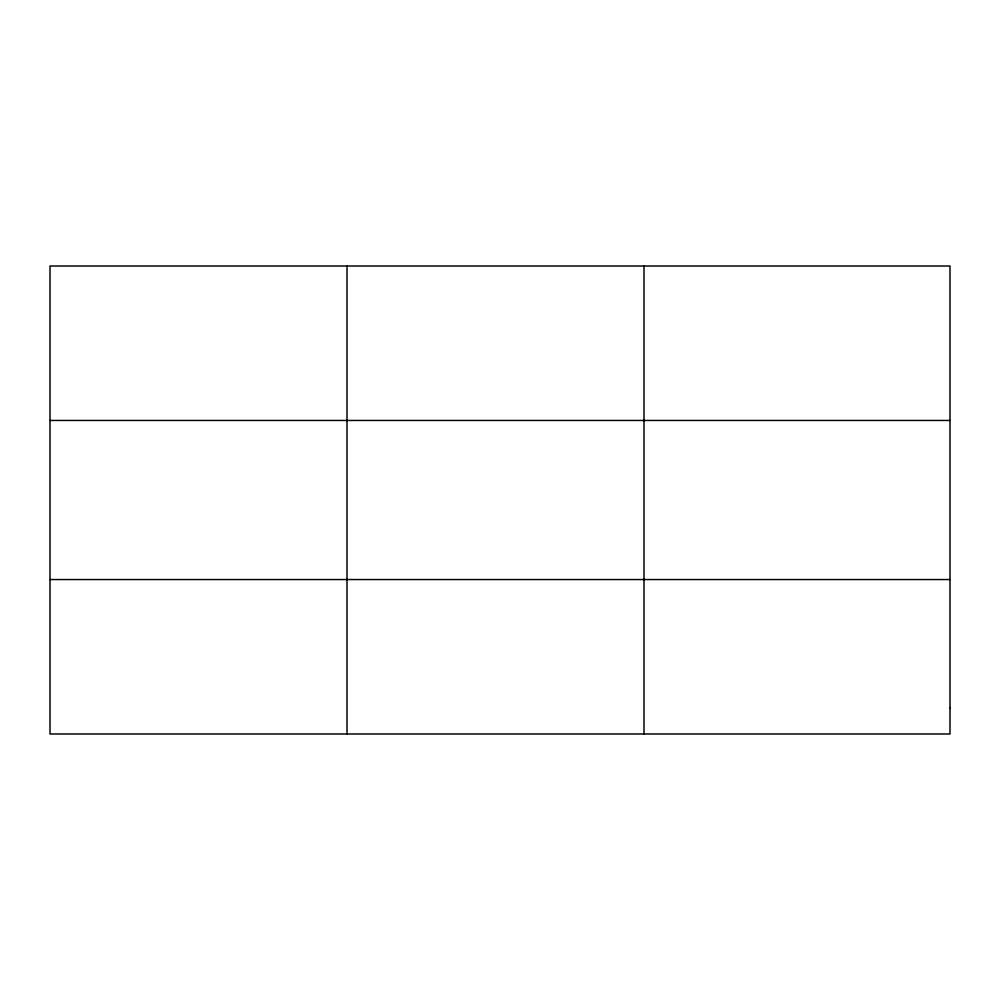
<?xml version="1.0" encoding="UTF-8"?>
<svg xmlns="http://www.w3.org/2000/svg" width="1000" height="1000" viewBox="0 0 1000 1000"><rect width="100%" height="100%" fill="white"/><g stroke="black" fill="none" stroke-linecap="round" stroke-linejoin="round"><path stroke-width="1.5" d="M347 733.975L347 266.025M644 733.975L644 266.025M50 420.45L950 420.45M50 579.55L950 579.55M950 708.238L950 733.975L50 733.975L50 266.025L950 266.025L950 708.238"/></g></svg>
